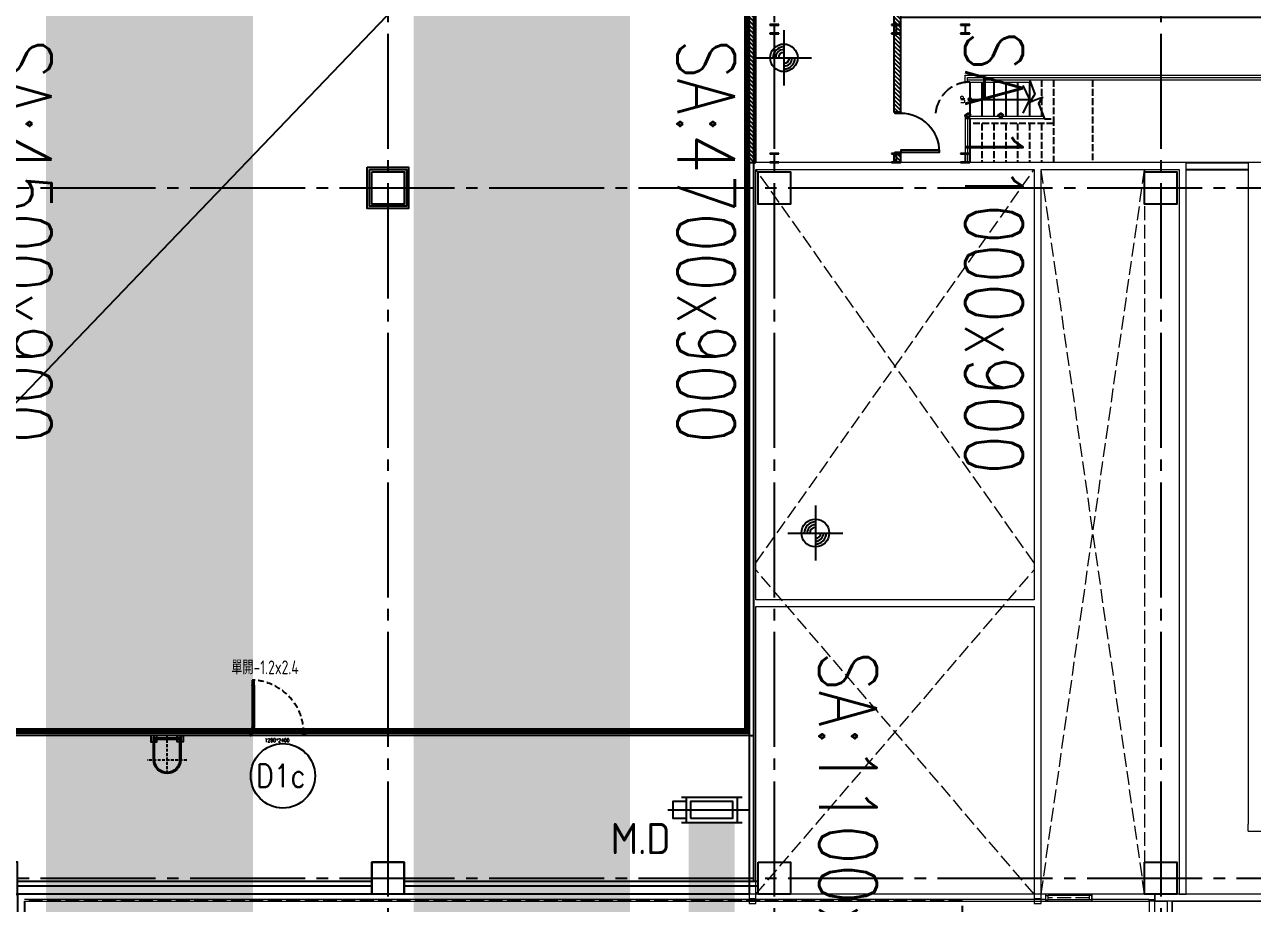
# Model space of a CAD drawing. Extents: x -960 to 27370, y -3283 to 11880.
# Drawn here: x 15170 to 17839, y -55 to 1855 of the extents above; entities that cross this region are included whole.
import ezdxf
from ezdxf.enums import TextEntityAlignment as Align
from ezdxf.lldxf.tags import DXFTag

# ---------------------------------------------------------------- set-up
doc = ezdxf.new("R2010")
doc.units = 0
doc.header["$LTSCALE"] = 100
for name, pattern in [('188K-SM-03-F10-ARCH-PA-Y2257103$0$18P6-SM-03-C40-ARCH-PA-Y2211058$0$DASHED', [19.05, 12.7, -6.35]), ('188K-SM-03-F10-ARCH-PA-Y2257103$0$AP5A-SM-03-F20-ARCH-PA-Y2230801+Y2230803$0$ALL-PA-TXT-Y2221201$0$DASHED', [19.05, 12.7, -6.35]), ('188K-SM-03-F10-ARCH-PA-Y2257103$0$DASHED', [19.05, 12.7, -6.35]), ('X-S-FAB-L10$0$COL-CEN-LIN', [3.25, 2.5, -0.25, 0.25, -0.25]), ('X-S-FAB-L10$0$HIDDEN', [0.4, 0.3, -0.1])]:
    doc.linetypes.add(name, pattern=pattern)
for name, color, linetype in [('0-xref', 8, 'Continuous'), ('188K-SM-03-F10-ARCH-PA-Y2257103$0$K-0-Door-TXT', 53, 'Continuous'), ('188K-SM-03-F10-ARCH-PA-Y2257103$0$K-Door', 4, 'Continuous'), ('188K-SM-03-F10-ARCH-PA-Y2257103$0$K-P-LAD-420', 5, 'Continuous'), ('188K-SM-03-F10-ARCH-PA-Y2257103$0$K-P1S-4.2-單抗', 3, 'Continuous'), ('188K-SM-03-F10-ARCH-PA-Y2257103$0$K-TXT', 7, 'Continuous'), ('188K-SM-03-F10-ARCH-PA-Y2257103$0$K-岩棉 2hr 7.5-單抗', 230, 'Continuous'), ('188K-SM-03-F10-ARCH-PA-Y2257103$0$K-岩棉 2hr 7.5-非抗', 14, 'Continuous'), ('188K-SM-03-F10-ARCH-PA-Y2257103$0$K-貼白鐵-1.5', 6, '188K-SM-03-F10-ARCH-PA-Y2257103$0$DASHED'), ('188K-SM-07-F15-HVAC-MA DUCT-Y2257103$0$0-MAU-SA', 5, 'Continuous'), ('188K-SM-07-F15-HVAC-MA DUCT-Y2257103$0$01-電力-CSA', 1, 'Continuous'), ('188K-SM-07-F15-HVAC-MA DUCT-Y2257103$0$H-dp-md', 3, 'Continuous'), ('X-S-FAB-L10$0$0-arr', 8, 'Continuous'), ('X-S-FAB-L10$0$0-DIM-INT', 8, 'Continuous'), ('X-S-FAB-L10$0$0-DIM-TXT', 8, 'Continuous'), ('X-S-FAB-L10$0$12', 8, 'Continuous'), ('X-S-FAB-L10$0$A-WALL-EX', 8, 'Continuous'), ('X-S-FAB-L10$0$A-WALL-IN', 8, 'Continuous'), ('X-S-FAB-L10$0$A-WALL-IN.188K', 8, 'Continuous'), ('X-S-FAB-L10$0$BLOCK', 8, 'Continuous'), ('X-S-FAB-L10$0$CCL', 8, 'X-S-FAB-L10$0$COL-CEN-LIN'), ('X-S-FAB-L10$0$COL-S', 8, 'Continuous'), ('X-S-FAB-L10$0$DW_Frame', 8, 'Continuous'), ('X-S-FAB-L10$0$HID', 8, 'X-S-FAB-L10$0$HIDDEN'), ('X-S-FAB-L10$0$HR', 8, 'Continuous'), ('X-S-FAB-L10$0$OPEN', 8, 'Continuous'), ('X-S-FAB-L10$0$S-SLAB-SHOW', 8, 'Continuous'), ('X-S-FAB-L10$0$S-WALL', 8, 'Continuous'), ('X-S-FAB-L10$0$S-鋼柱', 1, 'Continuous'), ('X-S-FAB-L10$0$ST', 8, 'Continuous'), ('X-S-FAB-L10$0$TXT', 8, 'Continuous'), ('X-S-FAB-L10$0$W label', 8, 'Continuous'), ('X-S-FAB-L10$0$WALL_188K_IN', 8, 'Continuous'), ('X-S-FAB-L10$0$Window', 8, 'Continuous')]:
    doc.layers.add(name, color=color, linetype=linetype)
doc.styles.add('188K-SM-03-F10-ARCH-PA-Y2257103$0$AA-TXT', font='isocp.shx', dxfattribs={"width": 0.8, "bigfont": 'chineset.shx'})
doc.styles.add('188K-SM-03-F10-ARCH-PA-Y2257103$0$AP5A-SM-03-F20-ARCH-PA-Y2230801+Y2230803$0$ALL-PA-TXT-Y2221201$0$Standard', font='txt.shx', dxfattribs={"bigfont": 'chineset.shx'})
doc.styles.add('188K-SM-03-F10-ARCH-PA-Y2257103$0$Standard', font='txt.shx', dxfattribs={"bigfont": 'chineset.shx'})
doc.styles.add('188K-SM-07-F15-HVAC-MA DUCT-Y2257103$0$00-AEX$0$HKEC', font='romans.shx', dxfattribs={"bigfont": 'china.shx'})
doc.styles.add('188K-SM-07-F15-HVAC-MA DUCT-Y2257103$0$aa-txt', font='isocp.shx', dxfattribs={"bigfont": 'chineset.shx'})
doc.styles.add('X-S-FAB-L10$0$CHINA', font='simplex.shx', dxfattribs={"width": 0.75, "bigfont": 'chineset.shx'})
doc.styles.add('X-S-FAB-L10$0$Standard', font='', dxfattribs={"width": 0.8})
doc.styles.add('X-S-FAB-L10$0$TG_NOTE_TEXT', font='simplex.shx', dxfattribs={"width": 0.75, "bigfont": 'chineset.shx'})
doc.styles.get('X-S-FAB-L10$0$Standard').set_extended_font_data('Microsoft JhengHei')
tags = doc.linetypes.add('188K-SM-03-F10-ARCH-PA-Y2257103$0$S.P_LINE', pattern='A,12.7,-5.08,["S.P",188K-SM-03-F10-ARCH-PA-Y2257103$0$Standard,S=4,R=0,X=-2.54,Y=-1.27],-6.35', length=24.13).pattern_tags.tags
tags[6] = DXFTag(74, 10)

# ---------------------------------------------------------------- blocks, each defined once
blk = doc.blocks.new('X-S-FAB-L10$0$FAB2-L05')
at = {"layer": 'X-S-FAB-L10$0$CCL'}
for p, q in [((-10200, 11005), (-10200, 0)), ((-9360, 11005), (-9360, 0)), ((-8520, 11005), (-8520, 0)), ((-26880, 2220), (1210, 2220)), ((-26880, 720), (1210, 720))]:
    blk.add_line(p, q, dxfattribs=at)
at = {"layer": 'X-S-FAB-L10$0$COL-S'}
for points in [[(-10235, 2255), (-10165, 2255), (-10165, 2185), (-10235, 2185)], [(-9395, 2255), (-9325, 2255), (-9325, 2185), (-9395, 2185)], [(-8555, 2255), (-8485, 2255), (-8485, 2185), (-8555, 2185)], [(-10235, 755), (-10165, 755), (-10165, 685), (-10235, 685)], [(-9395, 755), (-9325, 755), (-9325, 685), (-9395, 685)], [(-8555, 755), (-8485, 755), (-8485, 685), (-8555, 685)]]:
    blk.add_lwpolyline(points, close=True, dxfattribs=at)
blk = doc.blocks.new('X-S-FAB-L10$0$水標記 24[41]_1', base_point=(17440, -50))
at = {"layer": 'X-S-FAB-L10$0$W label', "color": 1, "lineweight": 0, "flags": 128}
blk.add_lwpolyline([(17396.7, -175), (17483.3, -175), (17440, -100)], close=True, dxfattribs=at)
at = {"layer": 'X-S-FAB-L10$0$W label', "color": 6, "lineweight": 0, "insert": (17398.8, -170), "char_height": 40, "attachment_point": 7, "style": 'X-S-FAB-L10$0$Standard'}
blk.add_mtext('\\A1;{\\pql;\\pt0;\\fMicrosoft JhengHei|b0|i0|c136|p34;W4\\fMicrosoft JhengHei|b0|i0|c136|p34;\\fMicrosoft JhengHei|b0|i0|c136|p34;\\fMicrosoft JhengHei|b0|i0|c136|p34;}', dxfattribs=at)
blk = doc.blocks.new('X-S-FAB-L10$0$通用_百葉窗[10]_1')
at = {"layer": 'X-S-FAB-L10$0$Window', "color": 1, "lineweight": 0}
for p, q in [((17390, -47.5), (17390, -37.5)), ((17390, -37.5), (17395, -37.5)), ((17390, -47.5), (17395, -47.5)), ((17485, -37.5), (17395, -37.5)), ((17395, -47.5), (17395, -37.5)), ((17485, -47.5), (17395, -47.5)), ((17485, -47.5), (17485, -37.5)), ((17490, -37.5), (17485, -37.5)), ((17490, -47.5), (17485, -47.5)), ((17490, -47.5), (17490, -37.5))]:
    blk.add_line(p, q, dxfattribs=at)
at = {"layer": 'X-S-FAB-L10$0$Window', "color": 1, "linetype": 'X-S-FAB-L10$0$HIDDEN', "lineweight": 0}
blk.add_line((17485, -42.5), (17395, -42.5), dxfattribs=at)
at = {"layer": 'X-S-FAB-L10$0$W label', "color": 1, "lineweight": 0}
blk.add_blockref('X-S-FAB-L10$0$水標記 24[41]_1', (17440, -50), dxfattribs=at)
blk = doc.blocks.new('X-S-FAB-L10')
at = {"layer": 'X-S-FAB-L10$0$WALL_188K_IN'}
h = blk.add_hatch(dxfattribs=at)
h.set_pattern_fill('LINE', color=256, scale=2, angle=135)
h.set_pattern_definition([(135, (16760, 1946.6165), (-4.49013, -4.49013), [])])
h.paths.add_polyline_path([(16760, 1555), (16760, 2045), (16745, 2045), (16745, 1555)])
h = blk.add_hatch(dxfattribs=at)
h.set_pattern_fill('LINE', color=256, scale=2, angle=135)
h.set_pattern_definition([(135, (17075, 1946.6165), (-4.49013, -4.49013), [])])
h.paths.add_polyline_path([(17075, 1665), (17075, 2045), (17060, 2045), (17060, 1665)])
h = blk.add_hatch(dxfattribs=at)
h.set_pattern_fill('LINE', color=256, scale=2, angle=135)
h.set_pattern_definition([(135, (17075, 1476.6165), (-4.49013, -4.49013), [])])
h.paths.add_polyline_path([(17075, 1555), (17075, 1575), (17060, 1575), (17060, 1555)])
for p, q in [((17060, 1665), (17075, 1665)), ((17060, 1575), (17075, 1575))]:
    blk.add_line(p, q)
blk.add_lwpolyline([(17355, 1735), (17366.676, 1704.012), (17355.658, 1686.715), (17363.522, 1689.678), (17382.933, 1696.992), (17374.441, 1683.45, 0.2342564), (17374.438, 1683.415), (17387.029, 1650)], format="xyb")
blk.add_lwpolyline([(17075, 1578), (17159, 1578), (17159, 1582.375), (17075, 1582.375)], close=True)
blk.add_arc((17075, 1578), 84, 0, 90)
at = {"layer": 'DefPoints'}
blk.add_lwpolyline([(16745, -35), (15995, -35), (15995, 35), (15925, 35), (15925, -35), (15155, -35), (15155, 35), (15085, 35), (15085, -35), (15155, -35), (15155, -250), (13920, -250), (19914.055, 6000), (21180, 7320), (21180, 5520), (23465, 5520), (23485, 3587.5), (24315, 3587.5), (24315, 1870), (17075, 1870), (17075, 2060), (16745, 2060), (16745, -21.034)], close=True, dxfattribs=at)
at = {"layer": 'X-S-FAB-L10$0$0-arr'}
for p, q in [((17340, 1722.5), (17355, 1692.5)), ((17355, 1692.5), (17340, 1662.5))]:
    blk.add_line(p, q, dxfattribs=at)
blk.add_circle((17225, 1692.5), 3, dxfattribs=at)
at = {"layer": 'X-S-FAB-L10$0$0-DIM-INT'}
for p, q in [((16820.742, 1842.652), (16820.742, 1722.652)), ((16760.742, 1782.652), (16880.742, 1782.652)), ((16889.179, 810), (16889.179, 690)), ((16829.179, 750), (16949.179, 750))]:
    blk.add_line(p, q, dxfattribs=at)
for centre in [(16820.742, 1782.652), (16889.179, 750)]:
    blk.add_circle(centre, 30, dxfattribs=at)
for centre, radius, start, end in [((16820.742, 1782.652), 24, 90, 180), ((16820.742, 1782.652), 18, 90, 180), ((16820.742, 1782.652), 12, 90, 180), ((16820.742, 1782.652), 24, 270, 0), ((16820.742, 1782.652), 18, 270, 0), ((16820.742, 1782.652), 12, 270, 0), ((16889.179, 750), 24, 90, 180), ((16889.179, 750), 18, 90, 180), ((16889.179, 750), 12, 90, 180), ((16889.179, 750), 24, 270, 0), ((16889.179, 750), 18, 270, 0), ((16889.179, 750), 12, 270, 0)]:
    blk.add_arc(centre, radius, start, end, dxfattribs=at)
at = {"layer": 'X-S-FAB-L10$0$12'}
blk.add_line((17225, 1692.5), (17355, 1692.5), dxfattribs=at)
at = {"layer": 'X-S-FAB-L10$0$A-WALL-EX', "lineweight": 0}
for p, q in [((17390, -46.5), (15170, -46.5)), ((17390, -46.5), (17390, -35)), ((17490, -35), (17390, -35)), ((17390, -50), (17390, -46.5)), ((17390, -50), (17490, -50)), ((17490, -35), (17490, -46.5)), ((17615, -46.5), (17490, -46.5)), ((17490, -46.5), (17490, -50)), ((17627, -35), (17615, -35)), ((17627, -35), (17615, -35)), ((17615, -46.5), (17627, -46.5)), ((17615, -46.5), (17627, -46.5)), ((17627, -46.5), (17627, -35))]:
    blk.add_line(p, q, dxfattribs=at)
at = {"layer": 'X-S-FAB-L10$0$A-WALL-EX', "lineweight": 0, "flags": 128}
for points in [[(17390, -35), (15166.5, -35)], [(15170, -50), (17390, -50)], [(15170, -50), (17615, -50)], [(15170, -50), (17615, -50)], [(15170, -50), (17615, -50)], [(15170, -50), (17615, -50)], [(15170, -50), (17615, -50)], [(15170, -50), (17615, -50)], [(15170, -50), (17615, -50)], [(17615, -35), (17490, -35)], [(17490, -50), (17615, -50)], [(17615, -35), (17627, -35)], [(17615, -46.5), (17615, -364)], [(17615, -50), (17615, -46.5)], [(17627, -364), (17627, -35)]]:
    blk.add_lwpolyline(points, dxfattribs=at)
at = {"layer": 'X-S-FAB-L10$0$A-WALL-IN', "lineweight": 0}
for p, q in [((16745, 1555), (16760, 1555)), ((16745, 1555), (16745, -44)), ((17680, 1555), (16760, 1555)), ((17695, 1555), (17680, 1555)), ((17695, -35), (17695, 1555)), ((17830, 1555), (17830, 1540)), ((18035, 1555), (17830, 1555)), ((16760, 605), (16760, 1540)), ((16760, 1540), (17365, 1540)), ((17365, 1540), (17365, 605)), ((17380, -44), (17380, 1540)), ((17380, 1540), (17680, 1540)), ((17680, 1540), (17680, -35)), ((17830, 1540), (17830, 117)), ((17365, 605), (16760, 605)), ((16760, -44), (16760, 590)), ((16760, 590), (17365, 590)), ((17365, 590), (17365, -44)), ((17830, 102), (17830, 117)), ((17830, 102), (18425, 102)), ((16745, -44), (16760, -44)), ((17365, -44), (17380, -44)), ((17680, -35), (17695, -35))]:
    blk.add_line(p, q, dxfattribs=at)
at = {"layer": 'X-S-FAB-L10$0$A-WALL-IN', "lineweight": 0, "flags": 128}
for points in [[(17627, -35), (17627, -50)], [(17627, -50), (17653.7, -50)], [(17653.7, -50), (17653.7, -337.25)], [(17665, -325.95), (17665, -50)], [(17665, -50), (18454.95, -50)], [(18445, -35), (17675, -35)]]:
    blk.add_lwpolyline(points, dxfattribs=at)
at = {"layer": 'X-S-FAB-L10$0$A-WALL-IN.188K'}
for p, q in [((17695, 1555), (17830, 1555)), ((17695, 1540), (17830, 1540))]:
    blk.add_line(p, q, dxfattribs=at)
at = {"layer": 'X-S-FAB-L10$0$COL-S'}
for p, q in [((15925, 1535), (15995, 1535)), ((15925, 1465), (15925, 1535)), ((15995, 1535), (15995, 1465)), ((16765, 1535), (16835, 1535)), ((16765, 1465), (16765, 1535)), ((16835, 1535), (16835, 1465)), ((17605, 1535), (17675, 1535)), ((17605, 1465), (17605, 1535)), ((17675, 1535), (17675, 1465)), ((15995, 1465), (15925, 1465)), ((16835, 1465), (16765, 1465)), ((17675, 1465), (17605, 1465)), ((15925, 35), (15995, 35)), ((15925, -35), (15925, 35)), ((15995, 35), (15995, -35)), ((16765, 35), (16835, 35)), ((16765, -35), (16765, 35)), ((16835, 35), (16835, -35)), ((17605, 35), (17675, 35)), ((17605, -35), (17605, 35)), ((17675, 35), (17675, -35)), ((15995, -35), (15925, -35)), ((16835, -35), (16765, -35)), ((17675, -35), (17605, -35))]:
    blk.add_line(p, q, dxfattribs=at)
at = {"layer": 'X-S-FAB-L10$0$DW_Frame'}
for points in [[(17075, 1665), (17075, 1662), (17063, 1662), (17063, 1665)], [(17063, 1575), (17063, 1578), (17075, 1578), (17075, 1575)]]:
    blk.add_lwpolyline(points, dxfattribs=at)
at = {"layer": 'X-S-FAB-L10$0$HID'}
for p, q in [((17209, -50), (15170, -50)), ((15170, -50), (15170, -385)), ((17209, -1010), (17209, -50))]:
    blk.add_line(p, q, dxfattribs=at)
blk.add_arc((17225, 1655), 75, 90, 180, dxfattribs=at)
at = {"layer": 'X-S-FAB-L10$0$HR', "lineweight": 0}
for p, q in [((17215, 1745), (20975, 1745)), ((17215, 1730), (17215, 1745)), ((17220, 1740), (20975, 1740)), ((17220, 1730), (17220, 1740)), ((17215, 1730), (17356.884, 1730)), ((17220, 1735), (17355, 1735)), ((17385.145, 1655), (17215, 1655)), ((17215, 1655), (17215, 1555)), ((17387.029, 1650), (17215, 1650)), ((17220, 1650), (17220, 1555))]:
    blk.add_line(p, q, dxfattribs=at)
at = {"layer": 'X-S-FAB-L10$0$OPEN', "linetype": 'X-S-FAB-L10$0$HIDDEN', "lineweight": 0}
for p, q in [((16760, 685), (17365, 1540)), ((17365, 685), (16760, 1540)), ((17380, -35), (17380, 1540)), ((17380, 1540), (17605, 1540)), ((17380, -35), (17605, 1540)), ((17605, -35), (17380, 1540)), ((17605, 1540), (17605, -35)), ((16760, -35), (17365, 670)), ((17365, -35), (16760, 670)), ((17605, -35), (17380, -35))]:
    blk.add_line(p, q, dxfattribs=at)
at = {"layer": 'X-S-FAB-L10$0$S-SLAB-SHOW', "lineweight": 0, "flags": 128}
for points in [[(17615, -376), (18505, -376), (18505, -326), (17914, -326), (17914, -198), (17904, -198), (17904, -178), (17940, -178), (17940, -50), (17615, -50)], [(17665, -50), (17665, -326), (17914, -326), (17914, -198), (17904, -198), (17904, -178), (17940, -178), (17940, -50)]]:
    blk.add_lwpolyline(points, close=True, dxfattribs=at)
at = {"layer": 'X-S-FAB-L10$0$S-WALL', "lineweight": 0}
for p, q in [((16745, -33), (16745, -55)), ((16760, -55), (16760, -33)), ((17365, -33), (17365, -55)), ((17380, -55), (17380, -33)), ((16745, -55), (16760, -55)), ((17365, -55), (17380, -55))]:
    blk.add_line(p, q, dxfattribs=at)
at = {"layer": 'X-S-FAB-L10$0$S-鋼柱'}
for p, q in [((16810, 1855), (16790, 1855)), ((16790, 1855), (16790, 1853.8)), ((16790, 1853.8), (16798.8, 1853.8)), ((16799.6, 1853), (16799.6, 1837)), ((16800.4, 1837), (16800.4, 1853)), ((16801.2, 1853.8), (16810, 1853.8)), ((16810, 1853.8), (16810, 1855)), ((17075, 1855), (17055, 1855)), ((17055, 1855), (17055, 1853.8)), ((17055, 1853.8), (17063.8, 1853.8)), ((17064.6, 1853), (17064.6, 1837)), ((17065.4, 1837), (17065.4, 1853)), ((17066.2, 1853.8), (17075, 1853.8)), ((17075, 1853.8), (17075, 1855)), ((17225, 1855), (17205, 1855)), ((17205, 1855), (17205, 1853.8)), ((17205, 1853.8), (17213.8, 1853.8)), ((17214.6, 1853), (17214.6, 1837)), ((17215.4, 1837), (17215.4, 1853)), ((17216.2, 1853.8), (17225, 1853.8)), ((17225, 1853.8), (17225, 1855)), ((16798.8, 1836.2), (16790, 1836.2)), ((16790, 1836.2), (16790, 1835)), ((16790, 1835), (16810, 1835)), ((16810, 1836.2), (16801.2, 1836.2)), ((16810, 1835), (16810, 1836.2)), ((17063.8, 1836.2), (17055, 1836.2)), ((17055, 1836.2), (17055, 1835)), ((17055, 1835), (17075, 1835)), ((17075, 1836.2), (17066.2, 1836.2)), ((17075, 1835), (17075, 1836.2)), ((17213.8, 1836.2), (17205, 1836.2)), ((17205, 1836.2), (17205, 1835)), ((17205, 1835), (17225, 1835)), ((17225, 1836.2), (17216.2, 1836.2)), ((17225, 1835), (17225, 1836.2)), ((16810, 1575), (16790, 1575)), ((16790, 1575), (16790, 1573.8)), ((16810, 1573.8), (16810, 1575)), ((17075, 1575), (17055, 1575)), ((17055, 1575), (17055, 1573.8)), ((17075, 1573.8), (17075, 1575)), ((17225, 1575), (17205, 1575)), ((17205, 1575), (17205, 1573.8)), ((17225, 1573.8), (17225, 1575)), ((16790, 1573.8), (16798.8, 1573.8)), ((16798.8, 1556.2), (16790, 1556.2)), ((16790, 1556.2), (16790, 1555)), ((16790, 1555), (16810, 1555)), ((16799.6, 1573), (16799.6, 1557)), ((16800.4, 1557), (16800.4, 1573)), ((16801.2, 1573.8), (16810, 1573.8)), ((16810, 1556.2), (16801.2, 1556.2)), ((16810, 1555), (16810, 1556.2)), ((17055, 1573.8), (17063.8, 1573.8)), ((17063.8, 1556.2), (17055, 1556.2)), ((17055, 1556.2), (17055, 1555)), ((17055, 1555), (17075, 1555)), ((17064.6, 1573), (17064.6, 1557)), ((17065.4, 1557), (17065.4, 1573)), ((17066.2, 1573.8), (17075, 1573.8)), ((17075, 1556.2), (17066.2, 1556.2)), ((17075, 1555), (17075, 1556.2)), ((17205, 1573.8), (17213.8, 1573.8)), ((17213.8, 1556.2), (17205, 1556.2)), ((17205, 1556.2), (17205, 1555)), ((17205, 1555), (17225, 1555)), ((17214.6, 1573), (17214.6, 1557)), ((17215.4, 1557), (17215.4, 1573)), ((17216.2, 1573.8), (17225, 1573.8)), ((17225, 1556.2), (17216.2, 1556.2)), ((17225, 1555), (17225, 1556.2))]:
    blk.add_line(p, q, dxfattribs=at)
for centre, start, end in [((16798.8, 1853), 360, 90), ((16801.2, 1853), 90, 180), ((17063.8, 1853), 360, 90), ((17066.2, 1853), 90, 180), ((17213.8, 1853), 360, 90), ((17216.2, 1853), 90, 180), ((16798.8, 1837), 270, 0), ((16801.2, 1837), 180, 270), ((17063.8, 1837), 270, 0), ((17066.2, 1837), 180, 270), ((17213.8, 1837), 270, 0), ((17216.2, 1837), 180, 270), ((16798.8, 1573), 360, 90), ((16798.8, 1557), 270, 0), ((16801.2, 1573), 90, 180), ((16801.2, 1557), 180, 270), ((17063.8, 1573), 360, 90), ((17063.8, 1557), 270, 0), ((17066.2, 1573), 90, 180), ((17066.2, 1557), 180, 270), ((17213.8, 1573), 360, 90), ((17213.8, 1557), 270, 0), ((17216.2, 1573), 90, 180), ((17216.2, 1557), 180, 270)]:
    blk.add_arc(centre, 0.8, start, end, dxfattribs=at)
at = {"layer": 'X-S-FAB-L10$0$ST'}
for p, q in [((17225, 1730), (17225, 1655)), ((17251, 1730), (17251, 1655)), ((17277, 1730), (17277, 1655)), ((17303, 1730), (17303, 1655)), ((17329, 1730), (17329, 1655)), ((17355, 1730), (17355, 1655)), ((17381, 1666), (17381, 1655)), ((17225, 1650), (17225, 1555))]:
    blk.add_line(p, q, dxfattribs=at)
at = {"layer": 'X-S-FAB-L10$0$ST', "lineweight": 0}
blk.add_line((17355, 1735), (20965, 1735), dxfattribs=at)
at = {"layer": 'X-S-FAB-L10$0$ST', "linetype": 'X-S-FAB-L10$0$HIDDEN', "ltscale": 0.5}
for p, q in [((17381, 1735), (17381, 1666)), ((17407, 1735), (17407, 1650)), ((17492, 1735), (17492, 1555)), ((17407, 1640), (17225, 1640)), ((17225, 1640), (17225, 1555)), ((17251, 1640), (17251, 1555)), ((17277, 1640), (17277, 1555)), ((17303, 1640), (17303, 1555)), ((17329, 1640), (17329, 1555)), ((17355, 1640), (17355, 1555)), ((17381, 1640), (17381, 1555)), ((17387.029, 1650), (17407, 1650)), ((17407, 1650), (17407, 1555))]:
    blk.add_line(p, q, dxfattribs=at)
at = {"layer": 'X-S-FAB-L10$0$WALL_188K_IN'}
for points in [[(16760, 1555), (16760, 2045), (16745, 2045), (16745, 1555)], [(17075, 1665), (17075, 2045), (17060, 2045), (17060, 1665)], [(17075, 1555), (17075, 1575), (17060, 1575), (17060, 1555)]]:
    blk.add_lwpolyline(points, close=True, dxfattribs=at)
at = {"layer": 'X-S-FAB-L10$0$BLOCK'}
blk.add_blockref('X-S-FAB-L10$0$FAB2-L05', (26160, -720), dxfattribs=at)
at = {"layer": 'X-S-FAB-L10$0$Window', "lineweight": 0}
blk.add_blockref('X-S-FAB-L10$0$通用_百葉窗[10]_1', (0, 0), dxfattribs=at)
at = {"style": 'X-S-FAB-L10$0$TG_NOTE_TEXT', "width": 0.5, "flags": 1}
for p in [(7463.301, 9020), (18268.251, 8649), (11197.77, 4800.167), (16485.801, 4800.167), (25420.27, 2635), (13360, 320.001, 0), (7463.301, -33.333)]:
    blk.add_attdef('WH', text='', height=20, dxfattribs=at).set_placement(p, align=Align.BOTTOM_LEFT)
at = {"width": 0.5}
for style, p in [('X-S-FAB-L10$0$TG_NOTE_TEXT', (7585, 9020)), ('X-S-FAB-L10$0$TG_NOTE_TEXT', (18389.95, 8649)), ('X-S-FAB-L10$0$TG_NOTE_TEXT', (11117.5, 4813.5)), ('X-S-FAB-L10$0$TG_NOTE_TEXT', (16607.5, 4813.5)), ('X-S-FAB-L10$0$TG_NOTE_TEXT', (25350, 2635)), ('X-S-FAB-L10$0$Standard', (13129.375, 325.001, 0)), ('X-S-FAB-L10$0$TG_NOTE_TEXT', (7585, -20))]:
    blk.add_attdef('DESC', text='', height=10, dxfattribs=dict(at, style=style)).set_placement(p, align=Align.BOTTOM_LEFT)
for tag, style, p in [('TYPE', 'X-S-FAB-L10$0$TG_NOTE_TEXT', (7619.286, 9020)), ('NO', 'X-S-FAB-L10$0$TG_NOTE_TEXT', (7650.095, 9020)), ('TYPE', 'X-S-FAB-L10$0$TG_NOTE_TEXT', (18424.236, 8649)), ('NO', 'X-S-FAB-L10$0$TG_NOTE_TEXT', (18455.045, 8649)), ('NO', 'X-S-FAB-L10$0$TG_NOTE_TEXT', (11088.595, 4813.5)), ('TYPE', 'X-S-FAB-L10$0$TG_NOTE_TEXT', (11151.786, 4813.5)), ('TYPE', 'X-S-FAB-L10$0$TG_NOTE_TEXT', (16641.786, 4813.5)), ('NO', 'X-S-FAB-L10$0$TG_NOTE_TEXT', (16672.595, 4813.5)), ('NO', 'X-S-FAB-L10$0$TG_NOTE_TEXT', (25313, 2635)), ('TYPE', 'X-S-FAB-L10$0$TG_NOTE_TEXT', (25350, 2635)), ('NO', 'X-S-FAB-L10$0$Standard', (13100, 320.001, 0)), ('TYPE', 'X-S-FAB-L10$0$Standard', (13129.375, 320.001, 0)), ('TYPE', 'X-S-FAB-L10$0$TG_NOTE_TEXT', (7619.286, -20)), ('NO', 'X-S-FAB-L10$0$TG_NOTE_TEXT', (7650.095, -20))]:
    blk.add_attdef(tag, text='', height=10, dxfattribs=dict(at, style=style)).set_placement(p, align=Align.BOTTOM_RIGHT)
for rotation, style, p in [(180, 'X-S-FAB-L10$0$Standard', (317.625, 7480)), (180, 'X-S-FAB-L10$0$Standard', (1217.625, 7480)), (90, 'X-S-FAB-L10$0$TG_NOTE_TEXT', (24310, 3647.5)), (270, 'X-S-FAB-L10$0$TG_NOTE_TEXT', (17080, 1605))]:
    blk.add_attdef('DESC', text='', height=10, rotation=rotation, dxfattribs=dict(at, style=style)).set_placement(p, align=Align.BOTTOM_LEFT)
for tag, rotation, style, p in [('TYPE', 180, 'X-S-FAB-L10$0$Standard', (317.625, 7480)), ('NO', 180, 'X-S-FAB-L10$0$Standard', (347, 7480)), ('TYPE', 180, 'X-S-FAB-L10$0$Standard', (1217.625, 7480)), ('NO', 180, 'X-S-FAB-L10$0$Standard', (1247, 7480)), ('TYPE', 90, 'X-S-FAB-L10$0$TG_NOTE_TEXT', (24310, 3647.5)), ('NO', 90, 'X-S-FAB-L10$0$TG_NOTE_TEXT', (24310, 3610.5)), ('TYPE', 270, 'X-S-FAB-L10$0$TG_NOTE_TEXT', (17080, 1605)), ('NO', 270, 'X-S-FAB-L10$0$TG_NOTE_TEXT', (17080, 1573))]:
    blk.add_attdef(tag, text='', height=10, rotation=rotation, dxfattribs=dict(at, style=style)).set_placement(p, align=Align.BOTTOM_RIGHT)
at = {"style": 'X-S-FAB-L10$0$TG_NOTE_TEXT', "width": 0.5, "flags": 1}
for rotation, p in [(180, (43, 7480)), (180, (943, 7480)), (90, (24310, 3717.77)), (270, (17080, 1711.699))]:
    blk.add_attdef('WH', text='', height=20, rotation=rotation, dxfattribs=at).set_placement(p, align=Align.BOTTOM_LEFT)
at = {"layer": 'X-S-FAB-L10$0$0-DIM-TXT', "style": 'X-S-FAB-L10$0$CHINA', "width": 0.75}
for p in [(667.414, 7855.1, -2689.4), (22627.353, 6728.814), (25644.722, 6728.814), (24778.787, 5569.051), (1118.252, 4980), (417.801, 4594.623), (23874.84, 4355), (22927.43, 4330.122), (23749.869, 3901.367), (417.801, 3765.236), (1118.252, 3730), (417.801, 3115.79), (536.882, 2227.832), (16908.994, 1782.652), (888.445, 880.466), (16977.43, 750), (18878.841, 750), (25641.221, 553.233), (21364.03, 526.894)]:
    blk.add_attdef('HIG', text='', height=80, dxfattribs=at).set_placement(p, align=Align.MIDDLE_LEFT)
at = {"layer": 'X-S-FAB-L10$0$TXT', "style": 'X-S-FAB-L10$0$CHINA'}
blk.add_text('UP', height=9, rotation=90, dxfattribs=at).set_placement((17210, 1692.5, 0), align=Align.MIDDLE_CENTER)
blk = doc.blocks.new('188K-SM-03-F10-ARCH-PA-Y2257103$0$LAD-1')
for points in [[(-33.8, -29.7), (-77.4, -29.7, -0.976777), (-77.4, 29.8), (-33.8, 29.8)], [(-33.8, -27.2), (-77.4, -27.2, -0.974646), (-77.4, 27.3), (-33.8, 27.3)]]:
    blk.add_lwpolyline(points, format="xyb")
at = {"linetype": '188K-SM-03-F10-ARCH-PA-Y2257103$0$18P6-SM-03-C40-ARCH-PA-Y2211058$0$DASHED', "ltscale": 0.005}
for points in [[(-77.4, -42.9), (-77.4, 43.5)], [(-106.5, 0), (-23.9, 0)]]:
    blk.add_lwpolyline(points, dxfattribs=at)
for points in [[(-23.8, 22.2), (-23.8, 35.2), (-37.8, 35.2), (-37.8, 22.2)], [(-27.8, 27), (-27.8, 30), (-33.8, 30), (-33.8, 27)], [(-28.9, 27), (-28.9, -27), (-32.7, -27), (-32.7, 27)], [(-23.9, -21.8), (-23.9, -34.8), (-37.9, -34.8), (-37.9, -21.8)], [(-27.8, -27), (-27.8, -30), (-33.8, -30), (-33.8, -27)]]:
    blk.add_lwpolyline(points, close=True)
for centre in [(-64.6, 28.5), (-105.2, 0), (-93.7, 23.2), (-93.7, -22.5), (-64.6, -28.5)]:
    blk.add_circle(centre, 0.5)
blk = doc.blocks.new('188K-SM-03-F10-ARCH-PA-Y2257103$0$單開庫板門-1200x2400)圓型拉環鎖+輔助鎖)')
at = {"ltscale": 0.1}
for p, q in [((26008.6, -11403.6), (26004.5, -11403.6)), ((26004.5, -11403.6), (26004.5, -11414.1)), ((26004.5, -11414.1), (26004.5, -11415.3)), ((26004.5, -11414.1), (26008.6, -11414.1)), ((26004.5, -11415.4), (26004.6, -11415.5)), ((26008.6, -11414), (26004.6, -11414)), ((26004.6, -11414.3), (26004.6, -11414.2)), ((26004.6, -11415.3), (26004.6, -11414.5)), ((26004.7, -11414.1), (26006.5, -11414.1)), ((26005.1, -11414.4), (26004.7, -11414.4)), ((26004.7, -11414.5), (26005.1, -11414.5)), ((26004.7, -11414.5), (26004.7, -11506)), ((26004.7, -11506), (26004.7, -11414.5)), ((26004.7, -11414.5), (26004.7, -11414.5)), ((26004.7, -11415.4), (26004.7, -11415.3)), ((26005.2, -11414.4), (26005.2, -11414.4)), ((26006.5, -11414.1), (26006.6, -11414.1)), ((26006.6, -11414.1), (26006.6, -11414.1)), ((26006.6, -11414.1), (26008.4, -11414.1)), ((26008.4, -11414.4), (26008, -11414.4)), ((26008, -11414.4), (26008, -11414.4)), ((26008, -11414.5), (26008.4, -11414.5)), ((26008.4, -11506), (26008.4, -11414.5)), ((26008.4, -11414.5), (26008.4, -11414.5)), ((26008.4, -11414.5), (26008.4, -11506)), ((26008.4, -11415.3), (26008.4, -11415.4)), ((26008.5, -11414.2), (26008.5, -11414.3)), ((26008.5, -11414.5), (26008.5, -11415.3)), ((26008.5, -11415.5), (26008.6, -11415.4)), ((26008.6, -11414.1), (26008.6, -11403.6)), ((26008.6, -11415.3), (26008.6, -11414.1)), ((25999.5, -11519.7), (25999.5, -11523.2)), ((26002.5, -11519.1), (26000, -11519.1)), ((26000, -11523.7), (26002.4, -11523.7)), ((26002.4, -11523.7), (26004.1, -11522.6)), ((26002.9, -11518.5), (26002.6, -11518.5)), ((26002.6, -11518.5), (26002.6, -11521)), ((26002.6, -11521.9), (26002.6, -11519.3)), ((26002.6, -11521), (26002.9, -11521)), ((26003.4, -11521.9), (26002.6, -11521.9)), ((26002.9, -11521), (26002.9, -11518.5)), ((26003.3, -11522.2), (26003.3, -11522)), ((26003.3, -11522), (26003.4, -11522)), ((26004, -11522.2), (26003.3, -11522.2)), ((26008.3, -11517.5), (26003.6, -11517.5)), ((26003.6, -11517.5), (26003.6, -11517.7)), ((26003.6, -11517.7), (26008.3, -11517.7)), ((26004.1, -11521.9), (26003.9, -11521.9)), ((26003.9, -11522), (26004, -11522)), ((26004, -11522), (26004, -11522.2)), ((26004.2, -11522.4), (26004.2, -11521.9)), ((26008.6, -11506.4), (26004.5, -11506.4)), ((26004.5, -11506.4), (26004.5, -11518)), ((26004.5, -11518), (26008.6, -11518)), ((26004.7, -11506), (26004.7, -11506)), ((26008.3, -11517.7), (26008.3, -11517.5)), ((26008.4, -11506), (26008.4, -11506)), ((26008.6, -11518), (26008.6, -11506.4)), ((26114.8, -11521.9), (26115.1, -11521.9)), ((26114.8, -11522.4), (26114.8, -11521.9)), ((26114.9, -11522), (26114.9, -11522.2)), ((26115.1, -11522), (26114.9, -11522)), ((26114.9, -11522.2), (26115.7, -11522.2)), ((26116.6, -11523.7), (26114.9, -11522.6)), ((26115.5, -11521.9), (26116.3, -11521.9)), ((26115.7, -11522), (26115.5, -11522)), ((26115.7, -11522.2), (26115.7, -11522)), ((26116.3, -11521.9), (26116.3, -11519.3)), ((26116.5, -11519.1), (26119, -11519.1)), ((26119, -11523.7), (26116.6, -11523.7)), ((26119.5, -11519.7), (26119.5, -11523.2))]:
    blk.add_line(p, q, dxfattribs=at)
blk.add_lwpolyline([(26006.6, -11506.4), (26006.5, -11506.3), (26004.7, -11506.3, -0.414214), (26004.6, -11506.3), (26004.6, -11506.1, -0.414214), (26004.7, -11506.1), (26005.1, -11506.1, 0.414214), (26005.2, -11506.1), (26005.2, -11506, 0.414214), (26005.1, -11506), (26004.7, -11506, -0.414214), (26004.6, -11506), (26004.6, -11505.2, -0.414214), (26004.7, -11505.2), (26004.7, -11505.2, 0.414214), (26004.7, -11505.2), (26004.7, -11505, 0.72636), (26004.6, -11505), (26004.5, -11505.1, 0.158507), (26004.5, -11505.2), (26004.5, -11506.4, 0.414214), (26004.6, -11506.5), (26008.6, -11506.5, 0.414214), (26008.6, -11506.4), (26008.6, -11505.2, 0.158507), (26008.6, -11505.1), (26008.5, -11505, 0.72636), (26008.4, -11505), (26008.4, -11505.2, 0.414214), (26008.5, -11505.2, -0.414214), (26008.5, -11505.2), (26008.5, -11506, -0.414214), (26008.4, -11506), (26008, -11506, 0.414214), (26008, -11506), (26008, -11506.1, 0.414214), (26008, -11506.1), (26008.4, -11506.1, -0.414214), (26008.5, -11506.1), (26008.5, -11506.3, -0.414214), (26008.4, -11506.3), (26006.6, -11506.3)], format="xyb", close=True, dxfattribs=at)
for points in [[(25999.5, -11518.9), (25999.5, -11523.9)], [(26119.5, -11518.9), (26119.5, -11523.9)]]:
    blk.add_lwpolyline(points)
for centre, radius, start, end in [((26004.6, -11414.1), 0.0313, 90, 180), ((26004.6, -11415.3), 0.0313, 180, 216.0274), ((26004.7, -11414.2), 0.0313, 90, 180), ((26004.7, -11414.3), 0.0313, 180, 270), ((26004.7, -11414.5), 0.0313, 90, 180), ((26004.7, -11415.3), 0.0209, 180, 270), ((26004.7, -11415.4), 0.0313, 216.0274, 360), ((26004.7, -11415.3), 0.0209, 360, 90), ((26005.1, -11414.4), 0.0313, 270, 0), ((26005.1, -11414.4), 0.0313, 0, 90), ((26008, -11414.4), 0.0313, 90, 180), ((26008, -11414.4), 0.0313, 180, 270), ((26008.4, -11414.2), 0.0313, 360, 90), ((26008.4, -11414.3), 0.0313, 270, 0), ((26008.4, -11414.5), 0.0313, 0, 90), ((26008.5, -11415.3), 0.0209, 90, 180), ((26008.5, -11415.4), 0.0313, 180, 323.9726), ((26008.5, -11415.3), 0.0209, 270, 360), ((26008.6, -11414.1), 0.0313, 360, 90), ((26008.6, -11415.3), 0.0313, 323.9726, 360)]:
    blk.add_arc(centre, radius, start, end, dxfattribs=at)
at = {"linetype": '188K-SM-03-F10-ARCH-PA-Y2257103$0$AP5A-SM-03-F20-ARCH-PA-Y2230801+Y2230803$0$ALL-PA-TXT-Y2221201$0$DASHED', "ltscale": 0.01}
blk.add_arc((26001.1, -11518.7), 115.3, 359.8531, 85.8135, dxfattribs=at)
at = {"ltscale": 0.1}
for centre, major_axis, start_param, end_param in [((26000, -11519.7), (0.369, -0.369), 2.356194, 3.926991), ((26000, -11523.2), (-0.369, -0.369), 5.497787, 7.068583), ((26002.5, -11519.3), (0.111, -0.111), 7.068583, 8.63938), ((26003.4, -11521.9), (-0.0369, -0.0369), 0.785398, 3.926991), ((26003.9, -11521.9), (-0.0369, -0.0369), 3.926991, 7.068583), ((26004.1, -11521.9), (0.0369, -0.0369), 7.068583, 8.63938), ((26003.9, -11522.4), (0.221, -0.221), 6.162283, 7.068583), ((26114.8, -11521.9), (-0.0369, -0.0369), -2.356194, -0.785398), ((26115.1, -11522.4), (-0.221, -0.221), -0.785398, 0.120903), ((26115.1, -11521.9), (0.0369, -0.0369), -0.785398, 2.356194), ((26115.5, -11521.9), (0.0369, -0.0369), 2.356194, 5.497787), ((26116.5, -11519.3), (-0.111, -0.111), -2.356194, -0.785398), ((26119, -11519.7), (-0.369, -0.369), 2.356194, 3.926991), ((26119, -11523.2), (0.369, -0.369), -0.785398, 0.785398)]:
    blk.add_ellipse(centre, major_axis=major_axis, ratio=1, start_param=start_param, end_param=end_param, dxfattribs=at)
at = {"ltscale": 0.1, "extrusion": (0, 0, -1)}
blk.add_ellipse((26003.1, -11517.9), major_axis=(-0.516, 0.516), ratio=1, start_param=5.497787, end_param=11.780972, dxfattribs=at)
at = {"color": 8, "ltscale": 0.1, "style": '188K-SM-03-F10-ARCH-PA-Y2257103$0$AP5A-SM-03-F20-ARCH-PA-Y2230801+Y2230803$0$ALL-PA-TXT-Y2221201$0$Standard', "width": 0.85}
blk.add_text('1200*2400', height=8, dxfattribs=at).set_placement((26058.4, -11534.4), align=Align.MIDDLE_CENTER)
blk = doc.blocks.new('188K-SM-03-F10-ARCH-PA-Y2257103')
at = {"layer": '188K-SM-03-F10-ARCH-PA-Y2257103$0$K-P1S-4.2-單抗'}
for p, q in [((16745, 315, 0), (14880, 315, 0)), ((16745, 310, 0), (14880, 310, 0))]:
    blk.add_line(p, q, dxfattribs=at)
for points in [[(15915, 1545), (16005, 1545), (16005, 1455), (15915, 1455)], [(15920, 1540), (16000, 1540), (16000, 1460), (15920, 1460)]]:
    blk.add_lwpolyline(points, close=True, dxfattribs=at)
at = {"layer": '188K-SM-03-F10-ARCH-PA-Y2257103$0$K-TXT'}
blk.add_circle((15731.6, 222.4, 0), 70, dxfattribs=at)
at = {"layer": '188K-SM-03-F10-ARCH-PA-Y2257103$0$K-岩棉 2hr 7.5-單抗'}
for p, q in [((16745, 2075), (16745, 310, 0)), ((16755, 2075, 0), (16755, 310, 0)), ((16745, 310, 0), (16755, 310, 0))]:
    blk.add_line(p, q, dxfattribs=at)
at = {"layer": '188K-SM-03-F10-ARCH-PA-Y2257103$0$K-岩棉 2hr 7.5-非抗'}
for p, q in [((16745, 310, 0), (16745, -7.5, 0)), ((16755, 310, 0), (16755, -7.5, 0)), ((15925, -7.5, 0), (15155, -7.5, 0)), ((15925, -17.5), (15155, -17.5, 0)), ((16765, -7.5, 0), (15995, -7.5, 0)), ((16765, -17.5, 0), (15995, -17.5, 0))]:
    blk.add_line(p, q, dxfattribs=at)
at = {"layer": '188K-SM-03-F10-ARCH-PA-Y2257103$0$K-貼白鐵-1.5', "linetype": '188K-SM-03-F10-ARCH-PA-Y2257103$0$S.P_LINE', "ltscale": 0.09, "const_width": 12}
blk.add_lwpolyline([(23402.5, 2075), (16740, 2075), (16740, 320), (14880, 320)], dxfattribs=at)
at = {"layer": '188K-SM-03-F10-ARCH-PA-Y2257103$0$K-Door'}
blk.add_blockref('188K-SM-03-F10-ARCH-PA-Y2257103$0$單開庫板門-1200x2400)圓型拉環鎖+輔助鎖)', (-10339.5, 11833.9, 0), dxfattribs=at)
at = {"layer": '188K-SM-03-F10-ARCH-PA-Y2257103$0$K-P-LAD-420', "rotation": 90.07229666140849}
blk.add_blockref('188K-SM-03-F10-ARCH-PA-Y2257103$0$LAD-1', (15479.9, 333.8, 0), dxfattribs=at)
at = {"layer": '188K-SM-03-F10-ARCH-PA-Y2257103$0$K-0-Door-TXT', "style": '188K-SM-03-F10-ARCH-PA-Y2257103$0$AA-TXT', "width": 0.8}
blk.add_text('單開-1.2x2.4', height=30, dxfattribs=at).set_placement((15692.9, 458.1, 0), align=Align.MIDDLE_CENTER)
at = {"layer": '188K-SM-03-F10-ARCH-PA-Y2257103$0$K-TXT', "style": '188K-SM-03-F10-ARCH-PA-Y2257103$0$Standard', "width": 0.85}
blk.add_text('D1c', height=50, dxfattribs=at).set_placement((15727.2, 222.4, 0), align=Align.MIDDLE)
blk = doc.blocks.new('188K-SM-07-F15-HVAC-MA DUCT-Y2257103$0$MD')
at = {"layer": '188K-SM-07-F15-HVAC-MA DUCT-Y2257103$0$H-dp-md'}
for p, q in [((-75, 410.1), (-75, -66.5)), ((-150, 330), (-150, -30)), ((-150, 300), (0, 300)), ((0, 330), (0, -30)), ((0, 0), (-150, 0))]:
    blk.add_line(p, q, dxfattribs=at)
for points in [[(-125, 300), (-25, 300), (-25, 380), (-125, 380)], [(-125, 275), (-125, 25), (-25, 25), (-25, 275)]]:
    blk.add_lwpolyline(points, close=True, dxfattribs=at)
blk = doc.blocks.new('188K-SM-07-F15-HVAC-MA DUCT-Y2257103')
at = {"layer": '188K-SM-07-F15-HVAC-MA DUCT-Y2257103$0$0-MAU-SA', "color": 5, "linetype": 'ByBlock'}
for points, const_width in [([(15441.5, -700.4), (15441.5, 3349.6), (19869.2, 3349.6)], 450), ([(16251.2, -551.4), (16251.2, 2547.8), (22682.4, 2547.8)], 470)]:
    blk.add_lwpolyline(points, dxfattribs=dict(at, const_width=const_width))
at = {"layer": '188K-SM-07-F15-HVAC-MA DUCT-Y2257103$0$0-MAU-SA', "color": 5, "const_width": 100}
blk.add_lwpolyline([(16663.9, -691.2), (16663.9, 120.9)], dxfattribs=at)
at = {"xscale": 0.3666666666666666, "yscale": 0.3666666666666666, "zscale": 0.3666666666666666, "rotation": 90}
blk.add_blockref('188K-SM-07-F15-HVAC-MA DUCT-Y2257103$0$MD', (16718.9, 175.9), dxfattribs=at)
at = {"layer": '188K-SM-07-F15-HVAC-MA DUCT-Y2257103$0$01-電力-CSA', "ltscale": 1000, "style": '188K-SM-07-F15-HVAC-MA DUCT-Y2257103$0$00-AEX$0$HKEC', "width": 0.8}
for s, p in [('SA:11000x900', (17177.7, 1841.4)), ('SA:4500x900', (15065.9, 1823.3)), ('SA:4700x900', (16551.7, 1823.3)), ('SA:1100x900', (16860.2, 492.7))]:
    blk.add_text(s, height=125, rotation=270, dxfattribs=at).set_placement(p, align=Align.BOTTOM_LEFT)
at = {"layer": '188K-SM-07-F15-HVAC-MA DUCT-Y2257103$0$H-dp-md', "style": '188K-SM-07-F15-HVAC-MA DUCT-Y2257103$0$aa-txt'}
blk.add_text('M.D', height=68, dxfattribs=at).set_placement((16444.3, 52.1))

msp = doc.modelspace()

# ---------------------------------------------------------------- block references
msp.add_blockref('188K-SM-07-F15-HVAC-MA DUCT-Y2257103', (0, 0))
at = {"layer": '0-xref'}
for name in ['X-S-FAB-L10', '188K-SM-03-F10-ARCH-PA-Y2257103']:
    msp.add_blockref(name, (0, 0), dxfattribs=at)

doc.saveas('drawing.dxf')
